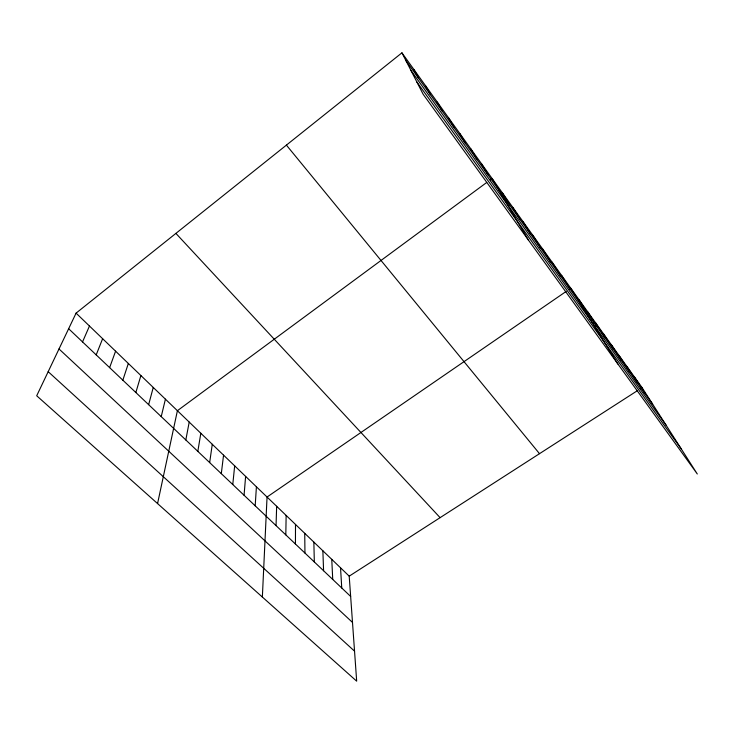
<?xml version="1.0" encoding="UTF-8"?>
<svg xmlns="http://www.w3.org/2000/svg" width="734" height="734" viewBox="0 0 734 734"><rect width="100%" height="100%" fill="white"/><g stroke="black" fill="none" stroke-linecap="round" stroke-linejoin="round"><path stroke-width="1.1" d="M295.444 544.022L295.499 524.425M285.81 534.884L286.141 515.415M276.048 525.608L276.654 506.276M262.359 597.045L267.048 497.028L566.217 291.398M255.184 505.809L256.414 486.789M244.064 495.248L245.615 476.394M232.77 484.532L234.669 465.851M221.301 473.641L223.558 455.144M209.658 462.594L212.273 444.281M197.831 451.364L200.822 433.262M185.821 439.969L189.207 422.068M157.571 503.579L177.399 410.701L486.715 182.472M161.232 416.618L165.416 399.158M148.644 404.663L153.25 387.442M135.845 392.525L140.891 375.542M122.844 380.175L128.34 363.458M109.632 367.633L115.587 351.173M96.2 354.88L102.632 338.695M82.538 341.916L89.465 326.015M76.079 313.134L36.7 395.773L356.678 681.17L349.21 576.153L76.079 313.134L401.938 52.83L642.094 387.653L697.3 473.999L423.105 94.191L401.938 52.83M490.294 179.83L492.083 178.509L528.352 239.972M568.969 289.508L570.795 288.251L617.936 364.064M349.21 576.153L637.387 390.681M640.213 388.864L642.094 387.653M48.187 371.67L354.55 651.168M59.004 348.962L352.503 622.432M68.647 328.731L350.65 596.439M175.903 233.394L440.106 517.654M286.407 145.121L539.508 453.676M416.848 81.951L681.372 449.08M405.865 60.5L652.645 404.15M411.012 70.556L666.233 425.408M634.607 377.212L645.002 393.507M627.019 366.633L637.25 382.717M619.322 355.907L629.387 371.762M611.514 345.026L621.404 360.651M603.605 333.988L613.312 349.384M595.577 322.795L605.1 337.952M587.439 311.445L596.77 326.346M579.181 299.931L588.31 314.565M561.51 275.305L570.208 289.352M552.069 262.139L560.528 275.874M542.481 248.771L550.683 262.176M532.728 235.174L540.683 248.23M522.819 221.365L530.499 234.054M512.745 207.318L520.14 219.64M502.506 193.033L509.607 204.97M481.495 163.737L487.982 174.848M470.714 148.708L476.88 159.388M459.75 133.423L465.576 143.653M448.593 117.871L454.071 127.624M437.235 102.044L442.354 111.302M425.683 85.933L430.418 94.686M413.921 69.528L418.261 77.758M340.539 567.804L341.75 587.989M331.759 559.345L332.731 579.42M322.868 550.784L323.584 570.749M313.858 542.105L314.326 561.96M304.738 533.324L304.949 553.051"/></g></svg>
